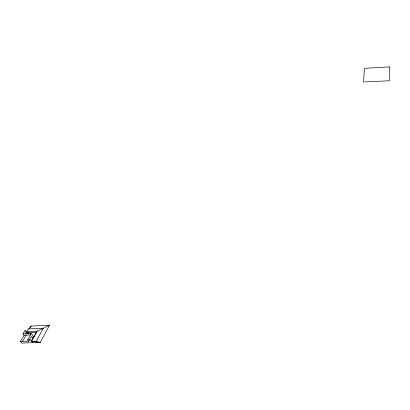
<?xml version="1.0" encoding="UTF-8"?>
<svg xmlns="http://www.w3.org/2000/svg" width="410" height="410" viewBox="0 0 410 410"><rect width="100%" height="100%" fill="white"/><g stroke="black" fill="none" stroke-linecap="round" stroke-linejoin="round"><path stroke-width="0.61" d="M48.513 325.878L49.538 325.197L31.175 326.099L26.086 331.731L25.973 332.741L36.352 332.274L37.151 331.229L49.538 325.197L40.277 342.406L21.628 343.114L20.5 341.643L24.134 335.195L30.627 334.914M35.967 341.796L43.363 328.205L28.649 328.902M36.352 332.274L31.232 341.586L37.151 331.229L26.086 331.731M20.5 341.643L28.69 341.325L31.38 336.461L32.487 337.937L33.379 336.323L31.216 333.427L23.068 333.786L25.03 330.322L27.193 333.202L28.818 333.13L28.085 332.146M28.69 341.325L27.613 339.905L31.216 333.427M22.555 341.458L26.266 334.852M30.33 327.616L31.175 326.099M27.613 339.905L30.591 339.787L32.779 342.693M23.068 333.786L24.134 335.195M35.962 341.807L36.521 342.55M389.5 66.886L389.479 80.78L363.639 81.954L364.377 68.311L389.5 66.886M40.293 342.401L31.662 341.207L40.293 342.401"/></g></svg>
